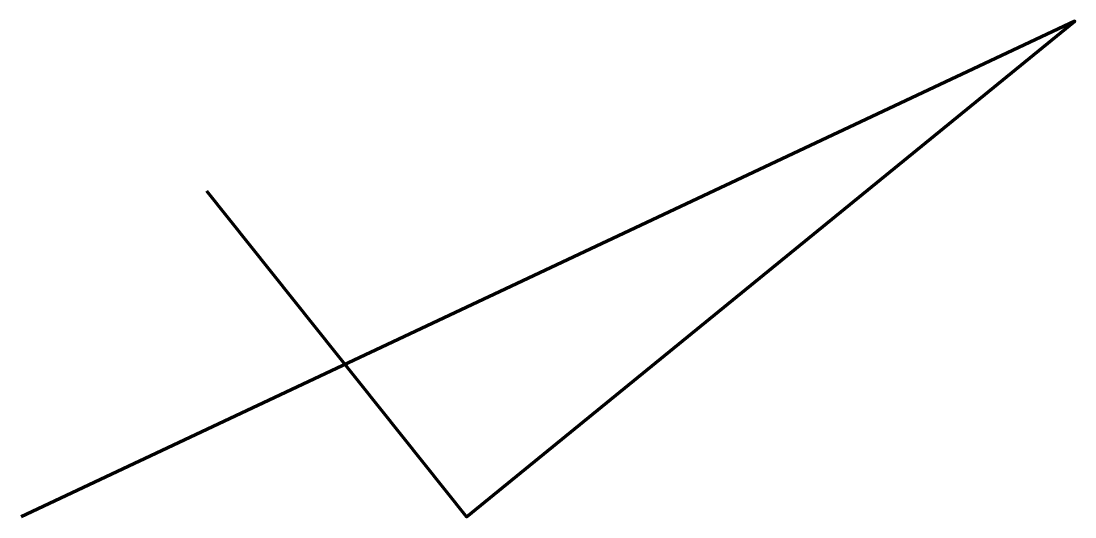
# Model space of a CAD drawing. Extents: x 1085 to 1944, y -1305 to -900.
import ezdxf

# ---------------------------------------------------------------- set-up
doc = ezdxf.new("R2010")
doc.units = 0
doc.header["$MEASUREMENT"] = 0
doc.layers.add('finestra_path', color=7, linetype='Continuous', lineweight=0)

msp = doc.modelspace()

# ---------------------------------------------------------------- linework, layer by layer
at = {"layer": 'finestra_path', "color": 7, "lineweight": 140}
msp.add_lwpolyline([(1236.34, -1038.75), (1448.38, -1304.63), (1944.1, -900.43), (1085.31, -1304.63)], dxfattribs=at)

doc.saveas('drawing.dxf')
